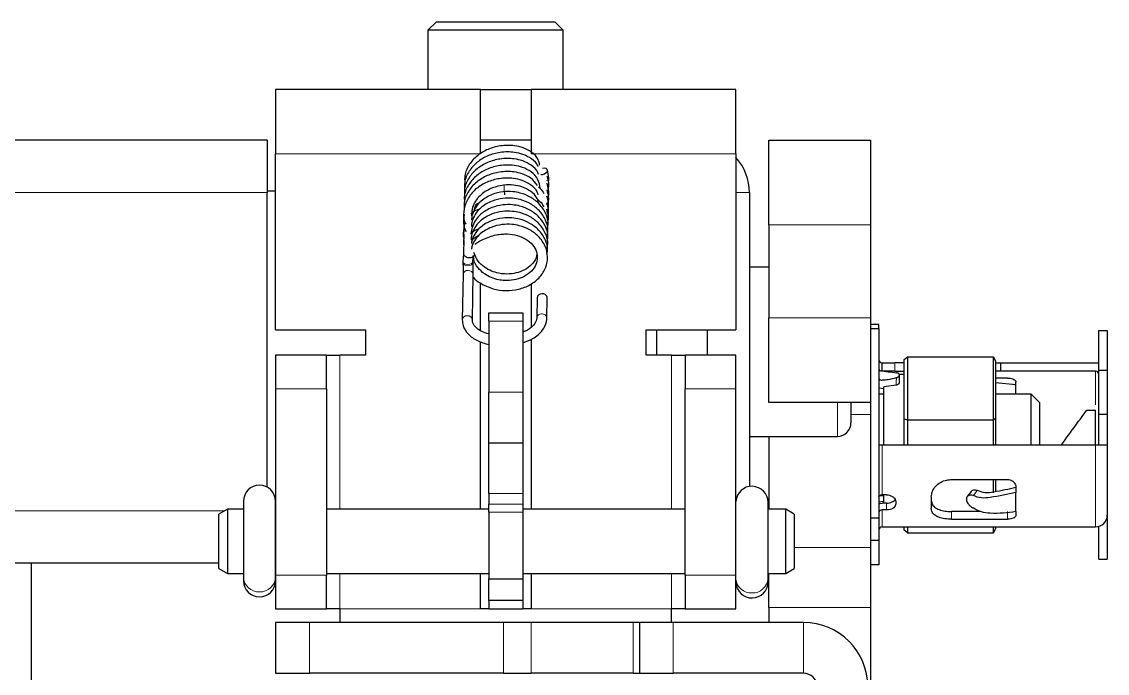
# Model space of a CAD drawing. Header units: millimetres. Extents: x -431 to 638, y -14 to 1990.
# Drawn here: x -82.4 to -18.2, y 31.5 to 70 of the extents above; entities that cross this region are included whole.
import ezdxf

# ---------------------------------------------------------------- set-up
doc = ezdxf.new("R2010")
doc.units = ezdxf.units.MM

msp = doc.modelspace()

# ---------------------------------------------------------------- linework, layer by layer
at = {"color": 7, "linetype": 'Continuous', "lineweight": 25}
for p, q in [((-57.893, 70.025), (-58.393, 69.525)), ((-57.893, 70.025), (-54.089, 70.025)), ((-54.089, 70.025), (-50.893, 70.025)), ((-50.393, 69.525), (-50.893, 70.025)), ((-58.393, 69.525), (-58.393, 66.025)), ((-54.046, 69.525), (-58.393, 69.525)), ((-50.393, 69.525), (-54.046, 69.525)), ((-50.393, 66.025), (-50.393, 69.525)), ((-55.293, 66.025), (-67.393, 66.025)), ((-67.393, 66.025), (-67.393, 62.225)), ((-55.293, 62.225), (-55.293, 66.025)), ((-55.293, 66.025), (-52.293, 66.025)), ((-40.193, 66.025), (-52.293, 66.025)), ((-52.293, 66.025), (-52.293, 62.225)), ((-40.193, 62.225), (-40.193, 66.025)), ((-67.893, 63.025), (-296.893, 63.025)), ((-67.893, 63.025), (-67.893, 59.925)), ((-52.293, 63.025), (-55.293, 63.025)), ((-38.243, 63.025), (-32.243, 63.025)), ((-38.243, 58.025), (-38.243, 63.025)), ((-32.243, 63.025), (-32.243, 58.025)), ((-67.393, 51.825), (-67.393, 62.225)), ((-40.193, 62.225), (-40.193, 51.825)), ((-51.246, 60.794), (-51.337, 61.272)), ((-51.242, 60.714), (-51.246, 60.794)), ((-51.24, 60.673), (-51.242, 60.714)), ((-67.893, 60.025), (-67.393, 60.025)), ((-67.893, 42.524), (-67.893, 59.925)), ((-39.393, 59.925), (-39.393, 42.562)), ((-55.558, 59.229), (-55.294, 59.376)), ((-56.254, 58.257), (-56.273, 57.568)), ((-38.243, 58.025), (-38.243, 52.525)), ((-32.243, 58.025), (-32.243, 52.525)), ((-56.268, 57.484), (-56.284, 56.833)), ((-55.84, 57.147), (-55.386, 57.405)), ((-56.275, 57.097), (-56.292, 56.396)), ((-56.282, 56.711), (-56.29, 56.325)), ((-56.286, 56.336), (-56.331, 55.853)), ((-56.331, 55.853), (-56.327, 55.773)), ((-55.731, 55.881), (-55.702, 56.199)), ((-55.728, 55.8), (-55.731, 55.881)), ((-38.243, 55.525), (-39.393, 55.525)), ((-56.314, 55.093), (-56.362, 52.417)), ((-55.763, 52.406), (-55.714, 55.082)), ((-55.293, 51.781), (-55.293, 54.584)), ((-52.293, 54.537), (-52.293, 51.98)), ((-51.944, 53.709), (-51.966, 52.52)), ((-51.366, 52.509), (-51.344, 53.698)), ((-54.793, 52.825), (-52.793, 52.825)), ((-54.793, 52.325), (-54.793, 52.825)), ((-52.793, 52.825), (-52.793, 52.325)), ((-54.793, 52.325), (-54.793, 48.141)), ((-52.793, 52.325), (-52.793, 48.141)), ((-51.965, 52.533), (-51.966, 52.52)), ((-38.243, 47.525), (-38.243, 52.525)), ((-32.243, 52.525), (-32.243, 47.525)), ((-31.743, 52.125), (-32.243, 52.125)), ((-31.743, 51.884), (-31.743, 52.125)), ((-67.393, 51.825), (-62.093, 51.825)), ((-62.093, 51.825), (-62.093, 50.325)), ((-45.493, 51.825), (-40.193, 51.825)), ((-45.493, 50.325), (-45.493, 51.825)), ((-44.893, 51.825), (-44.893, 50.325)), ((-41.893, 51.825), (-41.893, 50.325)), ((-31.743, 51.884), (-32.243, 51.884)), ((-31.743, 51.884), (-31.743, 40.703)), ((-18.743, 51.783), (-18.243, 51.783)), ((-18.743, 49.441), (-18.743, 51.783)), ((-18.243, 51.783), (-18.243, 49.441)), ((-55.293, 41.225), (-55.293, 51.12)), ((-52.293, 51.262), (-52.293, 41.225)), ((-64.393, 50.325), (-67.393, 50.325)), ((-67.393, 50.325), (-67.393, 48.325)), ((-64.393, 48.325), (-64.393, 50.325)), ((-64.393, 50.325), (-63.593, 50.325)), ((-62.093, 50.325), (-63.593, 50.325)), ((-43.993, 50.325), (-45.493, 50.325)), ((-43.993, 50.325), (-43.193, 50.325)), ((-43.193, 50.325), (-43.193, 48.325)), ((-40.193, 50.325), (-43.193, 50.325)), ((-40.193, 48.325), (-40.193, 50.325)), ((-30.243, 50.076), (-30.043, 50.218)), ((-30.243, 46.552), (-30.243, 50.076)), ((-30.043, 50.218), (-30.043, 46.494)), ((-30.043, 50.218), (-24.959, 50.218)), ((-24.959, 46.494), (-24.959, 50.218)), ((-24.959, 50.218), (-24.843, 49.971)), ((-31.543, 49.375), (-31.543, 49.875)), ((-31.543, 49.875), (-30.793, 49.875)), ((-30.243, 49.875), (-30.793, 49.875)), ((-24.843, 49.971), (-24.843, 46.594)), ((-24.843, 49.875), (-24.543, 49.875)), ((-24.543, 49.375), (-24.543, 49.875)), ((-24.543, 49.875), (-18.943, 49.875)), ((-18.743, 49.441), (-18.243, 49.441)), ((-18.743, 46.831), (-18.743, 49.441)), ((-18.243, 49.441), (-18.243, 46.831)), ((-30.793, 49.375), (-31.543, 49.375)), ((-30.793, 49.375), (-30.243, 49.375)), ((-30.543, 49.188), (-30.543, 49.113)), ((-30.243, 49.175), (-30.543, 49.175)), ((-24.543, 49.375), (-24.843, 49.375)), ((-24.143, 48.968), (-24.843, 48.968)), ((-18.943, 49.375), (-24.543, 49.375)), ((-67.393, 48.325), (-67.393, 37.325)), ((-64.393, 48.325), (-64.393, 37.325)), ((-54.793, 45.141), (-54.793, 48.141)), ((-52.793, 48.141), (-52.793, 45.141)), ((-43.193, 37.325), (-43.193, 48.325)), ((-40.193, 37.325), (-40.193, 48.325)), ((-31.743, 48.402), (-31.443, 48.359)), ((-30.729, 48.548), (-31.443, 48.448)), ((-31.443, 45.025), (-31.443, 48.448)), ((-23.643, 48.567), (-24.843, 48.685)), ((-23.643, 48.567), (-23.643, 48.73)), ((-23.643, 48.025), (-23.643, 48.567)), ((-32.243, 47.525), (-38.243, 47.525)), ((-33.393, 47.525), (-33.393, 46.325)), ((-32.243, 47.525), (-32.243, 46.813)), ((-31.443, 48.025), (-31.743, 48.025)), ((-22.743, 48.025), (-24.843, 48.025)), ((-22.243, 47.525), (-22.743, 48.025)), ((-22.743, 45.025), (-22.743, 48.025)), ((-22.243, 47.525), (-22.243, 45.025)), ((-19.443, 47.075), (-18.943, 47.075)), ((-32.243, 46.813), (-32.243, 38.955)), ((-30.243, 45.072), (-30.243, 46.552)), ((-30.243, 46.552), (-30.043, 46.494)), ((-30.043, 46.494), (-30.043, 45.025)), ((-30.043, 46.494), (-24.959, 46.494)), ((-24.959, 46.494), (-24.843, 46.594)), ((-24.959, 45.025), (-24.959, 46.494)), ((-24.843, 46.594), (-24.843, 45.054)), ((-18.743, 46.831), (-18.243, 46.831)), ((-18.743, 45.025), (-18.743, 46.831)), ((-18.243, 46.831), (-18.243, 45.025)), ((-54.793, 45.141), (-52.793, 45.141)), ((-54.793, 42.141), (-54.793, 45.141)), ((-52.793, 45.141), (-52.793, 42.141)), ((-39.393, 45.525), (-34.193, 45.525)), ((-38.243, 45.525), (-38.243, 41.225)), ((-31.743, 45.025), (-31.543, 45.025)), ((-31.543, 45.025), (-20.943, 45.025)), ((-24.872, 45.025), (-24.843, 45.054)), ((-20.943, 45.025), (-18.943, 45.025)), ((-18.943, 45.025), (-18.243, 45.025)), ((-18.243, 45.025), (-18.243, 40.875)), ((-27.443, 42.976), (-24.143, 42.976)), ((-24.959, 42.186), (-24.959, 42.976)), ((-24.843, 42.976), (-24.843, 42.247)), ((-23.643, 42.534), (-23.643, 42.209)), ((-54.793, 42.141), (-54.793, 41.524)), ((-52.793, 42.141), (-52.793, 41.524)), ((-31.702, 42.025), (-31.443, 42.025)), ((-31.293, 42.073), (-31.543, 42.073)), ((-31.443, 41.574), (-31.443, 42.073)), ((-28.643, 41.952), (-28.643, 41.274)), ((-26.571, 41.804), (-26.571, 41.833)), ((-26.294, 42.264), (-26.526, 41.97)), ((-26.253, 42.308), (-26.291, 42.262)), ((-23.643, 41.077), (-23.643, 42.209)), ((-70.243, 41.225), (-70.743, 40.937)), ((-69.297, 41.225), (-70.243, 41.225)), ((-70.243, 41.225), (-70.243, 37.425)), ((-69.297, 41.689), (-69.297, 37.202)), ((-67.397, 37.202), (-67.397, 41.689)), ((-67.393, 41.225), (-67.397, 41.225)), ((-54.793, 41.225), (-64.393, 41.225)), ((-54.793, 41.041), (-54.793, 41.524)), ((-52.793, 41.524), (-52.793, 41.041)), ((-43.193, 41.225), (-52.793, 41.225)), ((-38.295, 37.136), (-38.295, 41.624)), ((-37.243, 41.225), (-38.295, 41.225)), ((-36.743, 40.937), (-37.243, 41.225)), ((-37.243, 39.325), (-37.243, 41.225)), ((-31.743, 41.649), (-31.443, 41.692)), ((-31.293, 41.574), (-31.543, 41.574)), ((-31.293, 41.178), (-31.543, 41.178)), ((-30.743, 41.656), (-30.743, 41.537)), ((-25.724, 41.083), (-27.443, 41.083)), ((-23.643, 41.077), (-23.643, 40.865)), ((-70.743, 37.714), (-70.743, 40.937)), ((-54.793, 41.041), (-54.793, 37.099)), ((-52.793, 41.041), (-52.793, 37.099)), ((-36.743, 40.937), (-36.743, 39.325)), ((-32.243, 40.703), (-31.743, 40.703)), ((-31.743, 40.703), (-31.743, 39.393)), ((-27.443, 40.63), (-24.143, 40.63)), ((-18.243, 40.875), (-18.243, 38.268)), ((-31.543, 40.175), (-24.543, 40.175)), ((-30.243, 39.975), (-30.243, 40.175)), ((-30.043, 39.833), (-30.243, 39.975)), ((-30.043, 40.175), (-30.043, 39.833)), ((-30.043, 39.833), (-24.959, 39.833)), ((-24.959, 39.833), (-24.959, 40.175)), ((-24.843, 40.079), (-24.959, 39.833)), ((-24.843, 40.175), (-24.843, 40.079)), ((-24.543, 40.175), (-18.943, 40.175)), ((-18.743, 38.268), (-18.743, 40.205)), ((-37.243, 37.425), (-37.243, 39.325)), ((-36.743, 39.325), (-36.743, 37.714)), ((-32.243, 39.393), (-31.743, 39.393)), ((-31.743, 39.393), (-31.743, 37.925)), ((-32.243, 38.955), (-32.243, 35.419)), ((-70.743, 38.025), (-293.943, 38.025)), ((-81.843, 38.025), (-81.843, 24.625)), ((-31.743, 37.925), (-32.243, 37.925)), ((-18.743, 38.268), (-18.243, 38.268)), ((-70.743, 37.714), (-70.243, 37.425)), ((-70.243, 37.425), (-69.297, 37.425)), ((-67.397, 37.425), (-67.393, 37.425)), ((-67.393, 37.325), (-67.393, 35.325)), ((-64.393, 37.425), (-54.793, 37.425)), ((-64.393, 35.325), (-64.393, 37.325)), ((-55.293, 35.325), (-55.293, 37.425)), ((-52.793, 37.425), (-43.193, 37.425)), ((-52.293, 37.425), (-52.293, 35.325)), ((-43.193, 37.325), (-43.193, 35.325)), ((-40.193, 35.325), (-40.193, 37.325)), ((-38.295, 37.425), (-37.243, 37.425)), ((-38.243, 35.419), (-38.243, 37.425)), ((-37.243, 37.425), (-36.743, 37.714)), ((-69.297, 37.202), (-69.297, 36.989)), ((-67.397, 36.989), (-67.397, 37.202)), ((-54.793, 37.099), (-52.793, 37.099)), ((-54.793, 35.825), (-54.793, 37.099)), ((-52.793, 37.099), (-52.793, 35.825)), ((-38.295, 36.924), (-38.295, 37.136)), ((-67.393, 35.325), (-64.393, 35.325)), ((-63.593, 35.325), (-64.393, 35.325)), ((-63.593, 35.325), (-63.593, 34.525)), ((-54.793, 35.325), (-55.293, 35.325)), ((-52.793, 35.825), (-54.793, 35.825)), ((-54.793, 35.825), (-54.793, 35.325)), ((-54.793, 35.325), (-52.793, 35.325)), ((-52.793, 35.825), (-52.793, 35.325)), ((-52.293, 35.325), (-52.793, 35.325)), ((-43.193, 35.325), (-43.993, 35.325)), ((-43.993, 34.525), (-43.993, 35.325)), ((-43.193, 35.325), (-40.193, 35.325)), ((-38.243, 35.419), (-38.243, 34.525)), ((-32.243, 35.419), (-32.243, 30.802)), ((-67.393, 34.525), (-67.393, 31.525)), ((-65.393, 34.525), (-67.393, 34.525)), ((-53.935, 34.525), (-65.393, 34.525)), ((-52.296, 34.525), (-53.935, 34.525)), ((-46.255, 34.525), (-52.296, 34.525)), ((-45.893, 34.525), (-46.255, 34.525)), ((-45.893, 34.525), (-45.893, 31.525)), ((-43.893, 34.525), (-45.893, 34.525)), ((-36.193, 34.525), (-43.893, 34.525)), ((-67.393, 31.525), (-65.393, 31.525)), ((-53.935, 31.525), (-65.393, 31.525)), ((-53.935, 31.525), (-52.296, 31.525)), ((-46.255, 31.525), (-52.296, 31.525)), ((-46.255, 31.525), (-45.893, 31.525)), ((-45.893, 31.525), (-43.893, 31.525)), ((-36.193, 31.525), (-43.893, 31.525))]:
    msp.add_line(p, q, dxfattribs=at)
at = {"color": 8, "linetype": 'Continuous', "lineweight": 18}
for p, q in [((-67.393, 62.225), (-55.293, 62.225)), ((-52.293, 62.225), (-40.193, 62.225)), ((-67.893, 59.925), (-296.893, 59.925)), ((-40.193, 59.925), (-39.393, 59.925)), ((-32.243, 58.025), (-38.243, 58.025)), ((-52.793, 52.325), (-54.793, 52.325)), ((-38.243, 52.525), (-32.243, 52.525)), ((-63.593, 50.325), (-63.593, 41.225)), ((-43.993, 41.225), (-43.993, 50.325)), ((-30.793, 49.875), (-30.793, 49.375)), ((-18.943, 47.385), (-18.943, 49.375)), ((-67.393, 48.325), (-64.393, 48.325)), ((-54.793, 48.141), (-52.793, 48.141)), ((-43.193, 48.325), (-40.193, 48.325)), ((-34.193, 45.525), (-34.193, 47.525)), ((-32.243, 46.813), (-33.393, 46.813)), ((-31.543, 45.025), (-31.543, 42.073)), ((-18.943, 40.175), (-18.943, 45.025)), ((-52.793, 42.141), (-54.793, 42.141)), ((-70.417, 41.125), (-294.27, 41.125)), ((-54.793, 41.524), (-52.793, 41.524)), ((-31.543, 41.178), (-31.543, 40.175)), ((-31.293, 41.178), (-31.293, 41.574)), ((-27.443, 41.083), (-27.443, 40.63)), ((-24.143, 40.63), (-24.143, 41.083)), ((-52.793, 41.041), (-54.793, 41.041)), ((-36.743, 38.955), (-32.243, 38.955)), ((-64.393, 37.325), (-67.393, 37.325)), ((-63.593, 37.425), (-63.593, 35.325)), ((-43.993, 35.325), (-43.993, 37.425)), ((-40.193, 37.325), (-43.193, 37.325)), ((-63.593, 35.325), (-55.293, 35.325)), ((-52.293, 35.325), (-43.993, 35.325)), ((-32.243, 35.419), (-38.243, 35.419)), ((-65.393, 31.525), (-65.393, 34.525)), ((-53.935, 34.525), (-53.935, 31.525)), ((-52.296, 31.525), (-52.296, 34.525)), ((-46.255, 34.525), (-46.255, 31.525)), ((-43.893, 31.525), (-43.893, 34.525)), ((-36.193, 31.525), (-36.193, 34.525))]:
    msp.add_line(p, q, dxfattribs=at)
at = {"color": 7, "linetype": 'Continuous', "lineweight": 25, "flags": 128}
for points in [[(-51.714, 60.99), (-51.624, 60.998), (-51.513, 61.035), (-51.419, 61.094), (-51.355, 61.165), (-51.332, 61.238), (-51.352, 61.301), (-51.414, 61.346), (-51.507, 61.365), (-51.618, 61.355), (-51.618, 61.355)], [(-18.943, 49.875), (-18.807, 49.862), (-18.743, 49.846)], [(-31.743, 41.951), (-31.74, 41.975), (-31.728, 41.998), (-31.71, 42.019), (-31.685, 42.037), (-31.655, 42.052), (-31.62, 42.064), (-31.582, 42.071), (-31.543, 42.073)], [(-31.743, 41.551), (-31.68, 41.564), (-31.543, 41.574)]]:
    msp.add_lwpolyline(points, dxfattribs=at)
at = {"color": 8, "linetype": 'Continuous', "lineweight": 18, "flags": 128}
for points in [[(-56.331, 55.853), (-56.309, 55.792), (-56.245, 55.736), (-56.149, 55.699), (-56.034, 55.689)], [(-56.034, 55.689), (-55.919, 55.705), (-55.821, 55.746), (-55.755, 55.805), (-55.731, 55.874), (-55.731, 55.88)], [(-56.327, 55.773), (-56.306, 55.712), (-56.242, 55.656), (-56.145, 55.619), (-56.031, 55.608)], [(-56.031, 55.608), (-55.916, 55.624), (-55.818, 55.665), (-55.752, 55.725), (-55.728, 55.794), (-55.728, 55.8)], [(-56.025, 55.329), (-55.91, 55.313), (-55.81, 55.263), (-55.742, 55.186), (-55.715, 55.094), (-55.714, 55.082)], [(-56.074, 52.653), (-55.958, 52.637), (-55.858, 52.587), (-55.79, 52.51), (-55.763, 52.419), (-55.763, 52.408)]]:
    msp.add_lwpolyline(points, dxfattribs=at)
at = {"color": 7, "linetype": 'Continuous', "lineweight": 25}
for centre, radius, start, end in [((-42.493, 59.925), 3.1, 0, 42.10345), ((-52.558, 59.984), 1.321, 180.03812, 188.14499), ((-51.676, 53.674), 0.271, 85.73425, 172.68849), ((-51.618, 53.672), 0.275, 5.44423, 97.76212), ((-31.543, 50.075), 0.2, 180, 270), ((-18.943, 49.175), 0.2, 360, 90), ((-31.644, 48.107), 0.0996, 183.92792, 234.46683), ((-34.193, 46.325), 0.8, 270, 360), ((-68.347, 41.689), 0.95, 0, 180), ((-39.245, 41.624), 0.95, 0, 176.43864), ((-31.562, 40.996), 0.183, 84.18756, 172.66613), ((-18.943, 40.875), 0.7, 270, 0), ((-31.543, 39.975), 0.2, 90, 180), ((-68.347, 36.989), 0.95, 180, 0), ((-39.245, 36.924), 0.95, 183.56136, 0), ((-36.193, 30.725), 3.8, 360, 90), ((-36.193, 30.725), 0.8, 0, 90)]:
    msp.add_arc(centre, radius, start, end, dxfattribs=at)
at = {"color": 8, "linetype": 'Continuous', "lineweight": 18}
for centre, radius, start, end in [((-47.882, 60.25), 6.004, 178.95899, 182.54389), ((-51.426, 60.81), 0.181, 283.90594, 354.86143), ((-51.378, 60.713), 0.136, 306.99505, 0.34312), ((-56.046, 55.058), 0.271, 85.73425, 172.68849), ((-56.094, 52.382), 0.271, 85.73561, 172.67092), ((-51.696, 52.482), 0.274, 86.00044, 169.28545), ((-51.64, 52.483), 0.275, 5.45357, 97.76132), ((-68.388, 37.247), 0.91, 182.83874, 272.58194), ((-68.306, 37.247), 0.91, 267.41806, 357.16126), ((-39.284, 37.186), 0.915, 186.49577, 272.45998), ((-39.204, 37.182), 0.91, 267.41806, 357.16126)]:
    msp.add_arc(centre, radius, start, end, dxfattribs=at)
at = {"color": 7, "linetype": 'Continuous', "lineweight": 25}
for points, knots in [([(-51.882, 61.463), (-51.885, 61.473), (-51.937, 61.667), (-52.251, 61.93), (-52.738, 62.196), (-53.372, 62.342), (-54.104, 62.338), (-54.87, 62.125), (-55.515, 61.74), (-55.992, 61.198), (-56.248, 60.641), (-56.23, 60.282), (-56.223, 60.156)], [0, 0, 0, 0, 0.006133, 0.118338, 0.2188, 0.30339, 0.437085, 0.558298, 0.679195, 0.8023, 0.930319, 1, 1, 1, 1]), ([(-51.792, 61.559), (-51.814, 61.668), (-51.875, 61.966), (-52.231, 62.318), (-52.728, 62.58), (-53.36, 62.728), (-54.092, 62.725), (-54.858, 62.514), (-55.505, 62.13), (-55.983, 61.589), (-56.242, 61.025), (-56.223, 60.659), (-56.216, 60.525)], [0, 0, 0, 0, 0.0609839, 0.1665776, 0.2611484, 0.340769, 0.4665559, 0.5806366, 0.6944561, 0.8102727, 0.930746, 1, 1, 1, 1]), ([(-51.865, 60.988), (-51.875, 61.029), (-51.931, 61.256), (-52.258, 61.547), (-52.75, 61.81), (-53.384, 61.956), (-54.116, 61.95), (-54.881, 61.737), (-55.526, 61.351), (-56.001, 60.808), (-56.256, 60.251), (-56.237, 59.893), (-56.23, 59.767)], [0, 0, 0, 0, 0.0244493, 0.1346377, 0.2332667, 0.3163213, 0.4476465, 0.5666703, 0.6853471, 0.8062767, 0.9319983, 1, 1, 1, 1]), ([(-51.919, 60.342), (-52.036, 60.496), (-52.258, 60.788), (-52.778, 61.038), (-53.406, 61.185), (-54.141, 61.176), (-54.904, 60.96), (-55.547, 60.572), (-56.02, 60.027), (-56.271, 59.471), (-56.251, 59.115), (-56.244, 58.99)], [0, 0, 0, 0, 0.113055, 0.214192, 0.299379, 0.434187, 0.556286, 0.677953, 0.802107, 0.931106, 1, 1, 1, 1]), ([(-51.744, 60.153), (-51.781, 60.352), (-51.853, 60.742), (-52.259, 61.167), (-52.764, 61.425), (-53.395, 61.57), (-54.128, 61.563), (-54.893, 61.348), (-55.537, 60.961), (-56.01, 60.418), (-56.264, 59.861), (-56.244, 59.504), (-56.237, 59.379)], [0, 0, 0, 0, 0.105633, 0.206699, 0.297136, 0.373302, 0.493784, 0.602944, 0.711752, 0.822704, 0.93802, 1, 1, 1, 1]), ([(-51.882, 59.8), (-51.895, 59.854), (-51.954, 60.094), (-52.289, 60.395), (-52.785, 60.655), (-53.42, 60.798), (-54.152, 60.789), (-54.916, 60.571), (-55.555, 60.183), (-56.039, 59.636), (-56.285, 58.983), (-56.32, 58.424), (-56.193, 58.133), (-56.16, 58.056)], [0, 0, 0, 0, 0.028868, 0.128391, 0.217396, 0.292376, 0.411077, 0.518552, 0.625612, 0.734942, 0.848502, 0.960241, 1, 1, 1, 1]), ([(-53.885, 60.361), (-53.901, 60.36), (-54.139, 60.345), (-54.625, 60.219), (-55.173, 59.907), (-55.538, 59.513), (-55.738, 59.145), (-55.826, 58.751), (-55.81, 58.52), (-55.803, 58.403)], [0, 0, 0, 0, 0.0151801, 0.2174139, 0.4505766, 0.582747, 0.7207301, 0.8592406, 1, 1, 1, 1]), ([(-51.839, 59.241), (-51.864, 59.356), (-51.93, 59.659), (-52.295, 60.014), (-52.798, 60.267), (-53.337, 60.4), (-53.699, 60.382), (-53.882, 60.373)], [0, 0, 0, 0, 0.151607, 0.400003, 0.622084, 0.809197, 1, 1, 1, 1]), ([(-51.321, 59.604), (-51.306, 59.638), (-51.237, 59.794), (-51.253, 60.1), (-51.315, 60.357), (-51.347, 60.486)], [0, 0, 0, 0, 0.121305, 0.558409, 1, 1, 1, 1]), ([(-51.272, 60.128), (-51.26, 60.245), (-51.236, 60.494), (-51.304, 60.741), (-51.34, 60.873)], [0, 0, 0, 0, 0.468673, 1, 1, 1, 1]), ([(-51.336, 57.822), (-51.318, 57.897), (-51.252, 58.186), (-51.4, 58.695), (-51.761, 59.249), (-52.297, 59.665), (-52.855, 59.9), (-53.41, 59.998), (-53.977, 59.989), (-54.638, 59.835), (-55.184, 59.518), (-55.549, 59.124), (-55.744, 58.757), (-55.82, 58.469), (-55.815, 58.335), (-55.815, 58.317)], [0, 0, 0, 0, 0.039358, 0.151046, 0.260583, 0.359351, 0.456825, 0.521824, 0.60227, 0.695179, 0.802373, 0.863126, 0.926539, 0.990184, 1, 1, 1, 1]), ([(-51.859, 60.266), (-51.825, 60.237), (-51.685, 60.117), (-51.599, 59.974), (-51.535, 59.866)], [0, 0, 0, 0, 0.248613, 1, 1, 1, 1]), ([(-51.354, 58.784), (-51.331, 58.837), (-51.202, 59.131), (-51.289, 59.45), (-51.361, 59.713)], [0, 0, 0, 0, 0.176922, 1, 1, 1, 1]), ([(-51.327, 59.22), (-51.313, 59.254), (-51.193, 59.533), (-51.279, 59.835), (-51.354, 60.1)], [0, 0, 0, 0, 0.124356, 1, 1, 1, 1]), ([(-51.349, 57.052), (-51.332, 57.129), (-51.267, 57.42), (-51.417, 57.93), (-51.782, 58.482), (-52.319, 58.897), (-52.879, 59.13), (-53.434, 59.226), (-54.001, 59.215), (-54.661, 59.059), (-55.206, 58.74), (-55.57, 58.344), (-55.763, 57.977), (-55.838, 57.689), (-55.832, 57.555), (-55.832, 57.537)], [0, 0, 0, 0, 0.040159, 0.151798, 0.261213, 0.359862, 0.45732, 0.522277, 0.602638, 0.695402, 0.80258, 0.863302, 0.926661, 0.990228, 1, 1, 1, 1]), ([(-51.342, 57.437), (-51.325, 57.513), (-51.259, 57.803), (-51.409, 58.312), (-51.771, 58.866), (-52.308, 59.281), (-52.867, 59.515), (-53.422, 59.612), (-53.989, 59.602), (-54.649, 59.447), (-55.195, 59.129), (-55.56, 58.734), (-55.753, 58.367), (-55.829, 58.079), (-55.824, 57.945), (-55.823, 57.927)], [0, 0, 0, 0, 0.039759, 0.151422, 0.260898, 0.359607, 0.457072, 0.522051, 0.602454, 0.695291, 0.802476, 0.863214, 0.9266, 0.990206, 1, 1, 1, 1]), ([(-55.646, 58.816), (-55.644, 58.883), (-55.638, 59.044), (-55.544, 59.185), (-55.488, 59.268)], [0, 0, 0, 0, 0.413792, 1, 1, 1, 1]), ([(-51.93, 59.546), (-51.876, 59.501), (-51.715, 59.366), (-51.615, 59.203), (-51.549, 59.093)], [0, 0, 0, 0, 0.3291409, 1, 1, 1, 1]), ([(-51.332, 58.474), (-51.32, 58.502), (-51.207, 58.772), (-51.292, 59.065), (-51.368, 59.327)], [0, 0, 0, 0, 0.104944, 1, 1, 1, 1]), ([(-56.247, 58.643), (-56.281, 58.412), (-56.333, 58.059), (-56.193, 57.726), (-56.145, 57.611)], [0, 0, 0, 0, 0.654086, 1, 1, 1, 1]), ([(-55.859, 58.672), (-55.856, 58.675), (-55.72, 58.841), (-55.528, 58.904), (-55.341, 58.966)], [0, 0, 0, 0, 0.0191762, 1, 1, 1, 1]), ([(-51.356, 56.667), (-51.339, 56.745), (-51.274, 57.036), (-51.426, 57.547), (-51.792, 58.099), (-52.33, 58.513), (-52.891, 58.745), (-53.446, 58.84), (-54.014, 58.828), (-54.673, 58.671), (-55.217, 58.351), (-55.58, 57.955), (-55.772, 57.587), (-55.847, 57.299), (-55.841, 57.165), (-55.84, 57.147)], [0, 0, 0, 0, 0.0405596, 0.1521722, 0.2615267, 0.3601175, 0.4575669, 0.5225037, 0.6028209, 0.6955126, 0.8026843, 0.8633912, 0.9267224, 0.9902501, 1, 1, 1, 1]), ([(-51.363, 56.282), (-51.346, 56.361), (-51.281, 56.653), (-51.435, 57.164), (-51.802, 57.716), (-52.342, 58.129), (-52.902, 58.359), (-53.458, 58.454), (-54.026, 58.441), (-54.684, 58.283), (-55.23, 57.962), (-55.587, 57.566), (-55.775, 57.231), (-55.811, 57.015), (-55.825, 56.925)], [0, 0, 0, 0, 0.0421697, 0.1570546, 0.2695783, 0.3710235, 0.4713446, 0.538179, 0.6208254, 0.7161819, 0.8265148, 0.889, 0.9541745, 1, 1, 1, 1]), ([(-51.316, 58.148), (-51.312, 58.158), (-51.212, 58.408), (-51.295, 58.679), (-51.375, 58.94)], [0, 0, 0, 0, 0.03738, 1, 1, 1, 1]), ([(-56.261, 57.87), (-56.309, 57.635), (-56.358, 57.396), (-56.277, 57.171), (-56.276, 57.168)], [0, 0, 0, 0, 0.9856927, 1, 1, 1, 1]), ([(-55.878, 57.51), (-55.878, 57.51), (-55.739, 57.675), (-55.548, 57.74), (-55.359, 57.804)], [0, 0, 0, 0, 0.004308, 1, 1, 1, 1]), ([(-55.717, 54.924), (-55.713, 54.919), (-55.609, 54.783), (-55.225, 54.522), (-54.585, 54.22), (-53.786, 54.107), (-53.022, 54.191), (-52.319, 54.467), (-51.753, 54.918), (-51.396, 55.5), (-51.287, 56.145), (-51.433, 56.781), (-51.814, 57.333), (-52.352, 57.744), (-52.914, 57.974), (-53.47, 58.068), (-54.038, 58.054), (-54.696, 57.895), (-55.242, 57.573), (-55.597, 57.177), (-55.778, 56.855), (-55.812, 56.653), (-55.825, 56.578)], [0, 0, 0, 0, 0.0017389, 0.0445102, 0.111438, 0.17172, 0.2315887, 0.2922815, 0.3554331, 0.4178562, 0.4784826, 0.5415253, 0.6032521, 0.6589003, 0.7139592, 0.7506309, 0.7959689, 0.8482665, 0.9088222, 0.9431099, 0.9788668, 1, 1, 1, 1]), ([(-55.615, 56.89), (-55.462, 56.984), (-55.083, 57.215), (-54.535, 57.408), (-54.018, 57.48), (-53.595, 57.494), (-53.101, 57.417), (-52.585, 57.189), (-52.188, 56.85), (-51.953, 56.437), (-51.903, 55.995), (-52.036, 55.564), (-52.343, 55.185), (-52.79, 54.906), (-53.313, 54.747), (-53.802, 54.718), (-54.249, 54.774), (-54.662, 54.897), (-55.093, 55.128), (-55.469, 55.493), (-55.702, 55.884), (-55.691, 56.14), (-55.688, 56.213)], [0, 0, 0, 0, 0.057394, 0.141498, 0.174187, 0.201896, 0.256454, 0.310564, 0.365182, 0.421617, 0.477061, 0.530811, 0.586875, 0.64209, 0.692196, 0.74194, 0.774764, 0.814829, 0.860627, 0.913439, 0.975288, 1, 1, 1, 1]), ([(-56.281, 56.335), (-56.284, 56.328), (-56.297, 56.3), (-56.273, 56.241), (-56.211, 56.172), (-56.113, 56.115), (-56.036, 56.098), (-55.997, 56.089)], [0, 0, 0, 0, 0.07364, 0.30523, 0.53682, 0.76841, 1, 1, 1, 1]), ([(-55.997, 56.089), (-55.958, 56.086), (-55.881, 56.079), (-55.783, 56.105), (-55.717, 56.15), (-55.708, 56.191), (-55.704, 56.209)], [0, 0, 0, 0, 0.262071, 0.524142, 0.786214, 1, 1, 1, 1]), ([(-51.964, 56.258), (-51.988, 56.158), (-52.046, 55.911), (-52.343, 55.57), (-52.785, 55.291), (-53.31, 55.133), (-53.799, 55.104), (-54.246, 55.161), (-54.66, 55.285), (-55.085, 55.517), (-55.482, 55.881), (-55.61, 56.208), (-55.678, 56.385)], [0, 0, 0, 0, 0.079664, 0.195766, 0.310074, 0.413804, 0.516835, 0.584804, 0.667751, 0.762541, 0.871932, 1, 1, 1, 1]), ([(-56.327, 55.773), (-56.325, 55.719), (-56.321, 55.614), (-56.316, 55.426), (-56.313, 55.255), (-56.313, 55.147), (-56.314, 55.104), (-56.314, 55.093)], [0, 0, 0, 0, 0.2417876, 0.4764484, 0.7132302, 0.9295094, 1, 1, 1, 1]), ([(-55.714, 55.082), (-55.714, 55.128), (-55.713, 55.222), (-55.716, 55.417), (-55.721, 55.625), (-55.725, 55.742), (-55.728, 55.8)], [0, 0, 0, 0, 0.24318, 0.501797, 0.749272, 1, 1, 1, 1]), ([(-56.362, 52.417), (-56.353, 52.299), (-56.329, 51.995), (-56.038, 51.548), (-55.517, 51.153), (-55.03, 51.018), (-54.793, 50.952)], [0, 0, 0, 0, 0.1713777, 0.4415601, 0.7282518, 1, 1, 1, 1]), ([(-54.793, 51.577), (-54.943, 51.621), (-55.292, 51.725), (-55.631, 52.009), (-55.755, 52.243), (-55.761, 52.372), (-55.763, 52.406)], [0, 0, 0, 0, 0.240048, 0.562087, 0.882317, 1, 1, 1, 1]), ([(-51.966, 52.52), (-51.971, 52.466), (-51.987, 52.316), (-52.18, 52.042), (-52.486, 51.791), (-52.737, 51.709), (-52.793, 51.691)], [0, 0, 0, 0, 0.19706, 0.559349, 0.901347, 1, 1, 1, 1]), ([(-52.793, 51.055), (-52.586, 51.129), (-52.108, 51.299), (-51.616, 51.743), (-51.39, 52.188), (-51.371, 52.443), (-51.366, 52.509)], [0, 0, 0, 0, 0.2598048, 0.600472, 0.8960347, 1, 1, 1, 1]), ([(-31.743, 49.563), (-31.742, 49.544), (-31.74, 49.508), (-31.723, 49.458), (-31.687, 49.409), (-31.616, 49.398), (-31.568, 49.392), (-31.543, 49.389)], [0, 0, 0, 0, 0.195302, 0.377541, 0.538909, 0.761383, 1, 1, 1, 1]), ([(-31.743, 49.003), (-31.742, 48.985), (-31.74, 48.949), (-31.723, 48.902), (-31.685, 48.856), (-31.609, 48.854), (-31.448, 48.857), (-31.136, 48.89), (-30.866, 48.955), (-30.701, 48.994)], [0, 0, 0, 0, 0.052051, 0.100621, 0.143629, 0.208426, 0.277664, 0.558659, 1, 1, 1, 1]), ([(-31.436, 49.375), (-31.357, 49.366), (-31.107, 49.334), (-30.866, 49.306), (-30.701, 49.286)], [0, 0, 0, 0, 0.313457, 1, 1, 1, 1]), ([(-30.543, 49.188), (-30.546, 49.2), (-30.551, 49.226), (-30.592, 49.258), (-30.645, 49.277), (-30.686, 49.284), (-30.701, 49.286)], [0, 0, 0, 0, 0.266311, 0.549123, 0.829777, 1, 1, 1, 1]), ([(-30.701, 48.994), (-30.677, 49.002), (-30.629, 49.016), (-30.575, 49.051), (-30.547, 49.084), (-30.544, 49.105), (-30.543, 49.113)], [0, 0, 0, 0, 0.266331, 0.548449, 0.829136, 1, 1, 1, 1]), ([(-30.543, 49.113), (-30.543, 49.086), (-30.543, 49.015), (-30.543, 48.901), (-30.543, 48.784), (-30.543, 48.712), (-30.543, 48.682)], [0, 0, 0, 0, 0.190015, 0.497902, 0.793065, 1, 1, 1, 1]), ([(-24.143, 48.968), (-24.087, 48.966), (-23.975, 48.961), (-23.825, 48.924), (-23.712, 48.866), (-23.652, 48.798), (-23.646, 48.75), (-23.643, 48.73)], [0, 0, 0, 0, 0.214385, 0.428772, 0.643033, 0.856802, 1, 1, 1, 1]), ([(-30.62, 48.58), (-30.633, 48.575), (-30.665, 48.56), (-30.705, 48.553), (-30.729, 48.548)], [0, 0, 0, 0, 0.40435, 1, 1, 1, 1]), ([(-30.543, 48.682), (-30.546, 48.668), (-30.551, 48.642), (-30.585, 48.606), (-30.612, 48.587), (-30.62, 48.58)], [0, 0, 0, 0, 0.404591, 0.809176, 1, 1, 1, 1]), ([(-20.943, 45.025), (-20.663, 45.42), (-20.163, 46.125), (-19.663, 46.785), (-19.443, 47.075)], [0, 0, 0, 0, 0.5599109, 1, 1, 1, 1]), ([(-18.943, 45.025), (-18.943, 45.42), (-18.943, 46.125), (-18.943, 46.785), (-18.943, 47.075)], [0, 0, 0, 0, 0.559866, 1, 1, 1, 1]), ([(-28.643, 41.952), (-28.631, 42.058), (-28.606, 42.271), (-28.406, 42.577), (-28.109, 42.817), (-27.77, 42.955), (-27.54, 42.969), (-27.443, 42.976)], [0, 0, 0, 0, 0.212833, 0.42585, 0.635542, 0.846587, 1, 1, 1, 1]), ([(-26.253, 42.308), (-26.246, 42.313), (-26.211, 42.34), (-26.127, 42.366), (-26.012, 42.362), (-25.94, 42.341), (-25.917, 42.334)], [0, 0, 0, 0, 0.0886958, 0.4577393, 0.8266943, 1, 1, 1, 1]), ([(-23.643, 42.499), (-24.073, 42.402), (-24.664, 42.267), (-25.478, 42.153), (-25.77, 42.273), (-25.917, 42.334)], [0, 0, 0, 0, 0.56666, 0.780905, 1, 1, 1, 1]), ([(-24.143, 42.976), (-24.087, 42.971), (-23.975, 42.961), (-23.825, 42.883), (-23.712, 42.77), (-23.652, 42.646), (-23.646, 42.566), (-23.643, 42.534)], [0, 0, 0, 0, 0.214445, 0.428893, 0.643239, 0.857188, 1, 1, 1, 1]), ([(-31.293, 42.073), (-31.232, 42.068), (-31.108, 42.058), (-30.943, 41.984), (-30.819, 41.876), (-30.753, 41.76), (-30.746, 41.685), (-30.743, 41.656)], [0, 0, 0, 0, 0.214393, 0.428789, 0.643061, 0.856854, 1, 1, 1, 1]), ([(-31.293, 41.574), (-31.231, 41.578), (-31.107, 41.585), (-30.945, 41.644), (-30.832, 41.718), (-30.8, 41.779), (-30.788, 41.801)], [0, 0, 0, 0, 0.28124, 0.562484, 0.843527, 1, 1, 1, 1]), ([(-28.643, 41.743), (-28.631, 41.658), (-28.607, 41.487), (-28.408, 41.292), (-28.113, 41.16), (-27.774, 41.093), (-27.542, 41.086), (-27.443, 41.083)], [0, 0, 0, 0, 0.212376, 0.424979, 0.633479, 0.843609, 1, 1, 1, 1]), ([(-26.167, 42.027), (-26.216, 42.039), (-26.313, 42.063), (-26.438, 42.043), (-26.528, 41.983), (-26.567, 41.905), (-26.57, 41.849), (-26.571, 41.833)], [0, 0, 0, 0, 0.225867, 0.451734, 0.677598, 0.903479, 1, 1, 1, 1]), ([(-26.571, 41.804), (-26.566, 41.763), (-26.556, 41.679), (-26.481, 41.544), (-26.37, 41.42), (-26.258, 41.338), (-26.188, 41.304), (-26.167, 41.294)], [0, 0, 0, 0, 0.225883, 0.451767, 0.67765, 0.903524, 1, 1, 1, 1]), ([(-23.643, 42.209), (-24.142, 42.1), (-24.813, 41.955), (-25.708, 41.844), (-26.013, 41.966), (-26.167, 42.027)], [0, 0, 0, 0, 0.587693, 0.790818, 1, 1, 1, 1]), ([(-30.743, 41.537), (-30.749, 41.495), (-30.761, 41.41), (-30.856, 41.303), (-30.994, 41.224), (-31.149, 41.184), (-31.252, 41.179), (-31.293, 41.178)], [0, 0, 0, 0, 0.214305, 0.42865, 0.642279, 0.856223, 1, 1, 1, 1]), ([(-27.443, 40.63), (-27.578, 40.635), (-27.848, 40.646), (-28.207, 40.737), (-28.477, 40.886), (-28.622, 41.074), (-28.637, 41.215), (-28.643, 41.274)], [0, 0, 0, 0, 0.213238, 0.42649, 0.63916, 0.849598, 1, 1, 1, 1]), ([(-23.643, 41.077), (-24.142, 41.014), (-24.813, 40.929), (-25.708, 41.035), (-26.013, 41.207), (-26.167, 41.294)], [0, 0, 0, 0, 0.587693, 0.790818, 1, 1, 1, 1]), ([(-23.643, 40.865), (-23.649, 40.836), (-23.66, 40.779), (-23.745, 40.71), (-23.872, 40.659), (-24.013, 40.634), (-24.106, 40.631), (-24.143, 40.63)], [0, 0, 0, 0, 0.214373, 0.428779, 0.642592, 0.856666, 1, 1, 1, 1])]:
    msp.add_open_spline(points, degree=3, knots=knots, dxfattribs=at)
at = {"color": 8, "linetype": 'Continuous', "lineweight": 18}
for points, knots in [([(-30.729, 48.548), (-30.728, 48.583), (-30.724, 48.66), (-30.717, 48.78), (-30.71, 48.895), (-30.704, 48.966), (-30.701, 48.994), (-30.701, 48.994)], [0, 0, 0, 0, 0.23003, 0.514952, 0.811013, 0.999883, 1, 1, 1, 1]), ([(-25.917, 42.334), (-25.938, 42.309), (-25.979, 42.258), (-26.047, 42.175), (-26.11, 42.098), (-26.151, 42.047), (-26.167, 42.027)], [0, 0, 0, 0, 0.246022, 0.497638, 0.810556, 1, 1, 1, 1])]:
    msp.add_open_spline(points, degree=3, knots=knots, dxfattribs=at)

doc.saveas('drawing.dxf')
